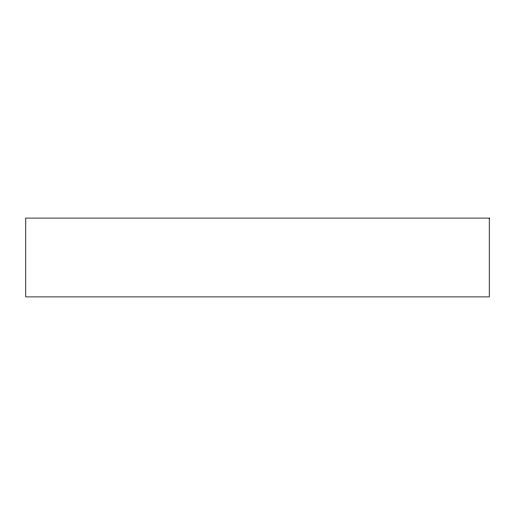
<?xml version="1.0" encoding="UTF-8"?>
<svg xmlns="http://www.w3.org/2000/svg" width="515" height="515" viewBox="0 0 515 515"><rect width="100%" height="100%" fill="white"/><g stroke="black" fill="none" stroke-linecap="round" stroke-linejoin="round"><path stroke-width="0.77" d="M489.25 218.103L25.75 218.103L25.75 296.898L489.25 296.898L489.25 218.103"/></g></svg>
